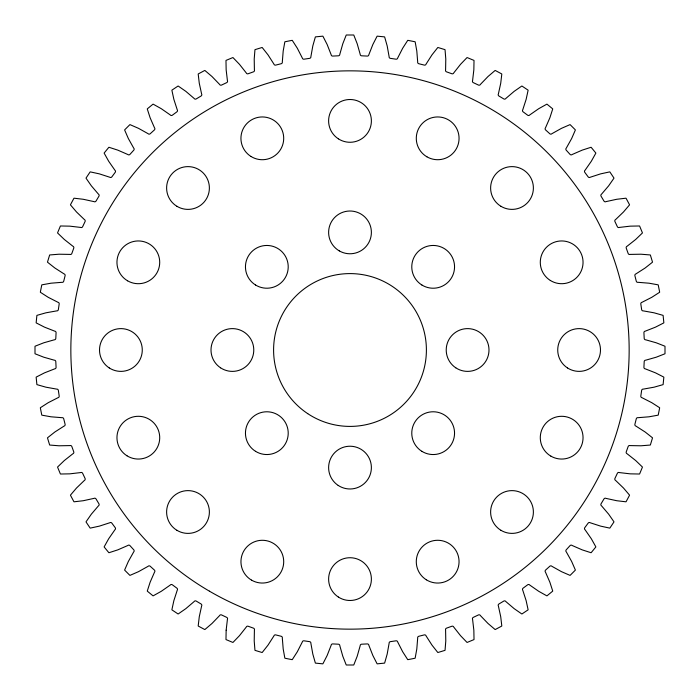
<?xml version="1.0" encoding="UTF-8"?>
<svg xmlns="http://www.w3.org/2000/svg" width="700" height="700" viewBox="0 0 700 700"><rect width="100%" height="100%" fill="white"/><g stroke="black" fill="none" stroke-linecap="round" stroke-linejoin="round"><path stroke-width="1.05" d="M226.152 630.201L225.977 639.581L232.934 642.46L239.444 635.705L246.216 627.139A1.496 1.496 0 0 1 248.141 626.246L253.487 628.163A1.496 1.496 0 0 1 254.406 630.07L254.214 640.99L254.957 650.344L262.168 652.531L267.986 645.164L273.884 635.976A1.496 1.496 0 0 1 275.713 634.9L281.216 636.282A1.496 1.496 0 0 1 282.319 638.085L283.194 648.979L284.856 658.21L292.241 659.68L297.308 651.788L302.277 642.058A1.496 1.496 0 0 1 303.993 640.815L309.601 641.646A1.496 1.496 0 0 1 310.887 643.335L312.821 654.089L315.376 663.11L322.875 663.854L327.145 655.497L331.135 645.33A1.496 1.496 0 0 1 332.719 643.921L338.389 644.201A1.496 1.496 0 0 1 339.824 645.759L342.808 656.267L346.238 665L353.762 665L357.192 656.267L360.176 645.759A1.496 1.496 0 0 1 361.611 644.201L367.281 643.921A1.496 1.496 0 0 1 368.865 645.33L372.855 655.497L377.125 663.854L384.624 663.11L387.179 654.089L389.113 643.335A1.496 1.496 0 0 1 390.399 641.646L396.007 640.815A1.496 1.496 0 0 1 397.723 642.058L402.692 651.788L407.759 659.68L415.144 658.21L416.806 648.979L417.681 638.085A1.496 1.496 0 0 1 418.784 636.282L424.287 634.9A1.496 1.496 0 0 1 426.116 635.976L432.014 645.164L437.832 652.531L445.043 650.344L445.786 640.99L445.594 630.07A1.496 1.496 0 0 1 446.512 628.163L451.859 626.246A1.496 1.496 0 0 1 453.784 627.139L460.556 635.705L467.066 642.46L474.023 639.581L473.847 630.201L472.579 619.351A1.496 1.496 0 0 1 473.314 617.356L478.441 614.933A1.496 1.496 0 0 1 480.445 615.633L488.023 623.49L495.171 629.58L501.812 626.028L500.719 616.709L498.391 606.034A1.496 1.496 0 0 1 498.925 603.986L503.79 601.072A1.496 1.496 0 0 1 505.855 601.562L514.168 608.65L521.876 614.005L528.133 609.822L526.137 600.653L522.778 590.258A1.496 1.496 0 0 1 523.101 588.166L527.66 584.789A1.496 1.496 0 0 1 529.76 585.077L538.729 591.308L546.919 595.884L552.746 591.106L549.859 582.181L545.492 572.163A1.496 1.496 0 0 1 545.615 570.054L549.815 566.239A1.496 1.496 0 0 1 551.933 566.326L561.47 571.655L570.08 575.4L575.4 570.08L571.655 561.47L566.326 551.933A1.496 1.496 0 0 1 566.239 549.815L570.054 545.615A1.496 1.496 0 0 1 572.163 545.492L582.181 549.859L591.106 552.746L595.884 546.919L591.308 538.729L585.077 529.76A1.496 1.496 0 0 1 584.789 527.66L588.166 523.101A1.496 1.496 0 0 1 590.258 522.778L600.653 526.137L609.822 528.133L614.005 521.876L608.65 514.168L601.562 505.855A1.496 1.496 0 0 1 601.072 503.79L603.986 498.925A1.496 1.496 0 0 1 606.034 498.391L616.709 500.719L626.028 501.812L629.58 495.171L623.49 488.023L615.633 480.445A1.496 1.496 0 0 1 614.933 478.441L617.356 473.314A1.496 1.496 0 0 1 619.351 472.579L630.201 473.847L639.581 474.023L642.46 467.066L635.705 460.556L627.139 453.784A1.496 1.496 0 0 1 626.246 451.859L628.163 446.512A1.496 1.496 0 0 1 630.07 445.594L640.99 445.786L650.344 445.043L652.531 437.832L645.164 432.014L635.976 426.116A1.496 1.496 0 0 1 634.9 424.287L636.282 418.784A1.496 1.496 0 0 1 638.085 417.681L648.979 416.806L658.21 415.144L659.68 407.759L651.788 402.692L642.058 397.723A1.496 1.496 0 0 1 640.815 396.007L641.646 390.399A1.496 1.496 0 0 1 643.335 389.113L654.089 387.179L663.11 384.624L663.854 377.125L655.497 372.855L645.33 368.865A1.496 1.496 0 0 1 643.921 367.281L644.201 361.611A1.496 1.496 0 0 1 645.759 360.176L656.267 357.192L665 353.762L665 346.238L656.267 342.808L645.759 339.824A1.496 1.496 0 0 1 644.201 338.389L643.921 332.719A1.496 1.496 0 0 1 645.33 331.135L655.497 327.145L663.854 322.875L663.11 315.376L654.089 312.821L643.335 310.887A1.496 1.496 0 0 1 641.646 309.601L640.815 303.993A1.496 1.496 0 0 1 642.058 302.277L651.788 297.308L659.68 292.241L658.21 284.856L648.979 283.194L638.085 282.319A1.496 1.496 0 0 1 636.282 281.216L634.9 275.713A1.496 1.496 0 0 1 635.976 273.884L645.164 267.986L652.531 262.168L650.344 254.957L640.99 254.214L630.07 254.406A1.496 1.496 0 0 1 628.163 253.487L626.246 248.141A1.496 1.496 0 0 1 627.139 246.216L635.705 239.444L642.46 232.934L639.581 225.977L630.201 226.152L619.351 227.421A1.496 1.496 0 0 1 617.356 226.686L614.933 221.559A1.496 1.496 0 0 1 615.633 219.555L623.49 211.977L629.58 204.829L626.028 198.188L616.709 199.281L606.034 201.609A1.496 1.496 0 0 1 603.986 201.075L601.072 196.21A1.496 1.496 0 0 1 601.562 194.145L608.65 185.832L614.005 178.124L609.822 171.867L600.653 173.862L590.258 177.222A1.496 1.496 0 0 1 588.166 176.899L584.789 172.34A1.496 1.496 0 0 1 585.077 170.24L591.308 161.271L595.884 153.081L591.106 147.254L582.181 150.141L572.163 154.508A1.496 1.496 0 0 1 570.054 154.385L566.239 150.185A1.496 1.496 0 0 1 566.326 148.067L571.655 138.53L575.4 129.92L570.08 124.6L561.47 128.345L551.933 133.674A1.496 1.496 0 0 1 549.815 133.761L545.615 129.946A1.496 1.496 0 0 1 545.492 127.837L549.859 117.819L552.746 108.894L546.919 104.116L538.729 108.692L529.76 114.922A1.496 1.496 0 0 1 527.66 115.211L523.101 111.834A1.496 1.496 0 0 1 522.778 109.743L526.137 99.348L528.133 90.178L521.876 85.995L514.168 91.35L505.855 98.438A1.496 1.496 0 0 1 503.79 98.928L498.925 96.014A1.496 1.496 0 0 1 498.391 93.966L500.719 83.291L501.812 73.973L495.171 70.42L488.023 76.51L480.445 84.368A1.496 1.496 0 0 1 478.441 85.067L473.314 82.644A1.496 1.496 0 0 1 472.579 80.649L473.847 69.799L474.023 60.419L467.066 57.54L460.556 64.295L453.784 72.861A1.496 1.496 0 0 1 451.859 73.754L446.512 71.837A1.496 1.496 0 0 1 445.594 69.93L445.786 59.01L445.043 49.656L437.832 47.469L432.014 54.836L426.116 64.024A1.496 1.496 0 0 1 424.287 65.1L418.784 63.717A1.496 1.496 0 0 1 417.681 61.915L416.806 51.021L415.144 41.79L407.759 40.32L402.692 48.212L397.723 57.942A1.496 1.496 0 0 1 396.007 59.185L390.399 58.354A1.496 1.496 0 0 1 389.113 56.665L387.179 45.911L384.624 36.89L377.125 36.146L372.855 44.502L368.865 54.67A1.496 1.496 0 0 1 367.281 56.079L361.611 55.799A1.496 1.496 0 0 1 360.176 54.241L357.192 43.732L353.762 35L346.238 35L342.808 43.732L339.824 54.241A1.496 1.496 0 0 1 338.389 55.799L332.719 56.079A1.496 1.496 0 0 1 331.135 54.67L327.145 44.502L322.875 36.146L315.376 36.89L312.821 45.911L310.887 56.665A1.496 1.496 0 0 1 309.601 58.354L303.993 59.185A1.496 1.496 0 0 1 302.277 57.942L297.308 48.212L292.241 40.32L284.856 41.79L283.194 51.021L282.319 61.915A1.496 1.496 0 0 1 281.216 63.717L275.713 65.1A1.496 1.496 0 0 1 273.884 64.024L267.986 54.836L262.168 47.469L254.957 49.656L254.214 59.01L254.406 69.93A1.496 1.496 0 0 1 253.487 71.837L248.141 73.754A1.496 1.496 0 0 1 246.216 72.861L239.444 64.295L232.934 57.54L225.977 60.419L226.152 69.799L227.421 80.649A1.496 1.496 0 0 1 226.686 82.644L221.559 85.067A1.496 1.496 0 0 1 219.555 84.368L211.977 76.51L204.829 70.42L198.188 73.973L199.281 83.291L201.609 93.966A1.496 1.496 0 0 1 201.075 96.014L196.21 98.928A1.496 1.496 0 0 1 194.145 98.438L185.832 91.35L178.124 85.995L171.867 90.178L173.862 99.348L177.222 109.743A1.496 1.496 0 0 1 176.899 111.834L172.34 115.211A1.496 1.496 0 0 1 170.24 114.922L161.271 108.692L153.081 104.116L147.254 108.894L150.141 117.819L154.508 127.837A1.496 1.496 0 0 1 154.385 129.946L150.185 133.761A1.496 1.496 0 0 1 148.067 133.674L138.53 128.345L129.92 124.6L124.6 129.92L128.345 138.53L133.674 148.067A1.496 1.496 0 0 1 133.761 150.185L129.946 154.385A1.496 1.496 0 0 1 127.837 154.508L117.819 150.141L108.894 147.254L104.116 153.081L108.692 161.271L114.922 170.24A1.496 1.496 0 0 1 115.211 172.34L111.834 176.899A1.496 1.496 0 0 1 109.743 177.222L99.348 173.862L90.178 171.867L85.995 178.124L91.35 185.832L98.438 194.145A1.496 1.496 0 0 1 98.928 196.21L96.014 201.075A1.496 1.496 0 0 1 93.966 201.609L83.291 199.281L73.973 198.188L70.42 204.829L76.51 211.977L84.368 219.555A1.496 1.496 0 0 1 85.067 221.559L82.644 226.686A1.496 1.496 0 0 1 80.649 227.421L69.799 226.152L60.419 225.977L57.54 232.934L64.295 239.444L72.861 246.216A1.496 1.496 0 0 1 73.754 248.141L71.837 253.487A1.496 1.496 0 0 1 69.93 254.406L59.01 254.214L49.656 254.957L47.469 262.168L54.836 267.986L64.024 273.884A1.496 1.496 0 0 1 65.1 275.713L63.717 281.216A1.496 1.496 0 0 1 61.915 282.319L51.021 283.194L41.79 284.856L40.32 292.241L48.212 297.308L57.942 302.277A1.496 1.496 0 0 1 59.185 303.993L58.354 309.601A1.496 1.496 0 0 1 56.665 310.887L45.911 312.821L36.89 315.376L36.146 322.875L44.502 327.145L54.67 331.135A1.496 1.496 0 0 1 56.079 332.719L55.799 338.389A1.496 1.496 0 0 1 54.241 339.824L43.732 342.808L35 346.238L35 353.762L43.732 357.192L54.241 360.176A1.496 1.496 0 0 1 55.799 361.611L56.079 367.281A1.496 1.496 0 0 1 54.67 368.865L44.502 372.855L36.146 377.125L36.89 384.624L45.911 387.179L56.665 389.113A1.496 1.496 0 0 1 58.354 390.399L59.185 396.007A1.496 1.496 0 0 1 57.942 397.723L48.212 402.692L40.32 407.759L41.79 415.144L51.021 416.806L61.915 417.681A1.496 1.496 0 0 1 63.717 418.784L65.1 424.287A1.496 1.496 0 0 1 64.024 426.116L54.836 432.014L47.469 437.832L49.656 445.043L59.01 445.786L69.93 445.594A1.496 1.496 0 0 1 71.837 446.512L73.754 451.859A1.496 1.496 0 0 1 72.861 453.784L64.295 460.556L57.54 467.066L60.419 474.023L69.799 473.847L80.649 472.579A1.496 1.496 0 0 1 82.644 473.314L85.067 478.441A1.496 1.496 0 0 1 84.368 480.445L76.51 488.023L70.42 495.171L73.973 501.812L83.291 500.719L93.966 498.391A1.496 1.496 0 0 1 96.014 498.925L98.928 503.79A1.496 1.496 0 0 1 98.438 505.855L91.35 514.168L85.995 521.876L90.178 528.133L99.348 526.137L109.743 522.778A1.496 1.496 0 0 1 111.834 523.101L115.211 527.66A1.496 1.496 0 0 1 114.922 529.76L108.692 538.729L104.116 546.919L108.894 552.746L117.819 549.859L127.837 545.492A1.496 1.496 0 0 1 129.946 545.615L133.761 549.815A1.496 1.496 0 0 1 133.674 551.933L128.345 561.47L124.6 570.08L129.92 575.4L138.53 571.655L148.067 566.326A1.496 1.496 0 0 1 150.185 566.239L154.385 570.054A1.496 1.496 0 0 1 154.508 572.163L150.141 582.181L147.254 591.106L153.081 595.884L161.271 591.308L170.24 585.077A1.496 1.496 0 0 1 172.34 584.789L176.899 588.166A1.496 1.496 0 0 1 177.222 590.258L173.862 600.653L171.867 609.822L178.124 614.005L185.832 608.65L194.145 601.562A1.496 1.496 0 0 1 196.21 601.072L201.075 603.986A1.496 1.496 0 0 1 201.609 606.034L199.281 616.709L198.188 626.028L204.829 629.58L211.977 623.49L219.555 615.633A1.496 1.496 0 0 1 221.559 614.933L226.686 617.356A1.496 1.496 0 0 1 227.421 619.351L226.152 630.201M255.57 451.334A21.385 21.385 0 0 0 288.207 433.834A21.385 21.385 0 0 0 256.734 414.312A21.385 21.385 0 0 0 255.57 451.334M550.909 456.155A21.385 21.385 0 0 0 583.048 437.754A21.385 21.385 0 0 0 551.049 419.116A21.385 21.385 0 0 0 550.909 456.155M500.955 530.311A21.385 21.385 0 0 0 533.383 512.418A21.385 21.385 0 0 0 501.673 493.281A21.385 21.385 0 0 0 500.955 530.311M426.335 579.801A21.385 21.385 0 0 0 459.043 562.424A21.385 21.385 0 0 0 427.639 542.78A21.385 21.385 0 0 0 426.335 579.801M338.38 597.056A21.385 21.385 0 0 0 371.359 580.195A21.385 21.385 0 0 0 340.261 560.07A21.385 21.385 0 0 0 338.38 597.056M251.562 580.142A21.385 21.385 0 0 0 283.71 561.75A21.385 21.385 0 0 0 251.703 543.113A21.385 21.385 0 0 0 251.562 580.142M176.942 530.311A21.385 21.385 0 0 0 209.379 512.418A21.385 21.385 0 0 0 177.669 493.281A21.385 21.385 0 0 0 176.942 530.311M126.997 455.805A21.385 21.385 0 0 0 159.705 438.428A21.385 21.385 0 0 0 128.301 418.793A21.385 21.385 0 0 0 126.997 455.805M109.27 367.946A21.385 21.385 0 0 0 142.249 351.085A21.385 21.385 0 0 0 111.16 330.96A21.385 21.385 0 0 0 109.27 367.946M127.575 280.805A21.385 21.385 0 0 0 159.714 262.404A21.385 21.385 0 0 0 127.715 243.766A21.385 21.385 0 0 0 127.575 280.805M176.942 206.308A21.385 21.385 0 0 0 209.379 188.414A21.385 21.385 0 0 0 177.669 169.278A21.385 21.385 0 0 0 176.942 206.308M250.985 156.468A21.385 21.385 0 0 0 283.692 139.081A21.385 21.385 0 0 0 252.289 119.446A21.385 21.385 0 0 0 250.985 156.468M338.38 138.845A21.385 21.385 0 0 0 371.359 121.984A21.385 21.385 0 0 0 340.261 101.85A21.385 21.385 0 0 0 338.38 138.845M426.912 156.809A21.385 21.385 0 0 0 459.06 138.416A21.385 21.385 0 0 0 427.053 119.77A21.385 21.385 0 0 0 426.912 156.809M500.955 206.308A21.385 21.385 0 0 0 533.383 188.414A21.385 21.385 0 0 0 501.673 169.278A21.385 21.385 0 0 0 500.955 206.308M550.331 280.455A21.385 21.385 0 0 0 583.039 263.078A21.385 21.385 0 0 0 551.635 243.443A21.385 21.385 0 0 0 550.331 280.455M421.89 451.334A21.385 21.385 0 0 0 454.536 433.834A21.385 21.385 0 0 0 423.054 414.312A21.385 21.385 0 0 0 421.89 451.334M338.17 485.415A21.385 21.385 0 0 0 371.341 468.948A21.385 21.385 0 0 0 340.489 448.455A21.385 21.385 0 0 0 338.17 485.415M220.561 367.815A21.385 21.385 0 0 0 253.733 351.339A21.385 21.385 0 0 0 222.88 330.846A21.385 21.385 0 0 0 220.561 367.815M255.57 285.014A21.385 21.385 0 0 0 288.207 267.514A21.385 21.385 0 0 0 256.734 247.993A21.385 21.385 0 0 0 255.57 285.014M339.308 250.906A21.385 21.385 0 0 0 371.385 232.391A21.385 21.385 0 0 0 339.308 213.876A21.385 21.385 0 0 0 339.308 250.906M421.89 285.014A21.385 21.385 0 0 0 454.536 267.514A21.385 21.385 0 0 0 423.054 247.993A21.385 21.385 0 0 0 421.89 285.014M567.49 367.946A21.385 21.385 0 0 0 600.46 351.085A21.385 21.385 0 0 0 569.371 330.96A21.385 21.385 0 0 0 567.49 367.946M455.779 367.815A21.385 21.385 0 0 0 488.95 351.339A21.385 21.385 0 0 0 458.097 330.846A21.385 21.385 0 0 0 455.779 367.815M307.72 413.639A76.396 76.396 0 0 0 426.248 354.795A76.396 76.396 0 0 0 316.033 281.566A76.396 76.396 0 0 0 307.72 413.639M209.431 591.176A279.151 279.151 0 0 0 629.151 351.146A279.151 279.151 0 0 0 211.418 107.678A279.151 279.151 0 0 0 209.431 591.176"/></g></svg>
